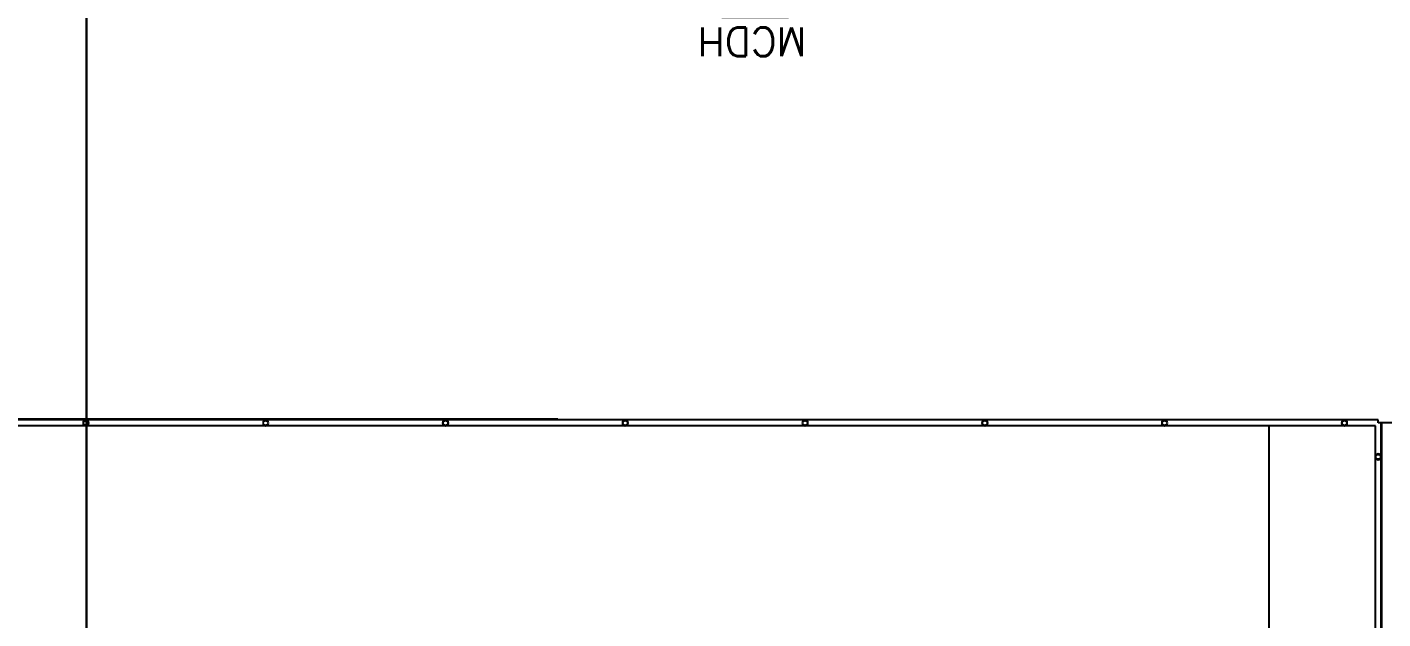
# Model space of a CAD drawing. Header units: millimetres. Extents: x -107267 to 109426, y -98906 to 83910.
# Drawn here: x -438 to 9564, y -20575 to -16213 of the extents above; entities that cross this region are included whole.
import ezdxf

# ---------------------------------------------------------------- set-up
doc = ezdxf.new("R2010")
doc.units = ezdxf.units.MM
for name, color, linetype in [('00 - Zona de proteção 2d', 4, 'Continuous'), ('Left View-MISC', 7, 'Continuous'), ('Left View-STEEL', 9, 'Continuous'), ('Top (Plan) View-MISC', 7, 'Continuous'), ('Top (Plan) View-STEEL', 9, 'Continuous')]:
    doc.layers.add(name, color=color, linetype=linetype)
doc.layers.add('00_m3g_spda_ater_cabo50', color=1, linetype='Continuous', lineweight=9)
doc.styles.add('PDR2.0', font='romans.shx', dxfattribs={"height": 2})

# ---------------------------------------------------------------- blocks, each defined once
blk = doc.blocks.new('*U24')
at = {"lineweight": 9, "style": 'PDR2.0'}
blk.add_text('MCDH', height=1.7, dxfattribs=at).set_placement((-3.015, 1.248))
at = {"color": 255, "lineweight": 0}
blk.add_wipeout([(-2.085, 0.773), (-2.085, -0.773), (-0.773, -0.773), (-0.773, -2.085), (0.773, -2.085), (0.773, -0.773), (2.085, -0.773), (2.085, 0.773)], dxfattribs=at)
at = {"lineweight": 9}
blk.add_lwpolyline([(-0.656, -0.656), (-0.656, -1.968), (0.656, -1.968), (0.656, -0.656), (1.968, -0.656), (1.968, 0.656), (0.656, 0.656), (-0.656, 0.656), (-1.968, 0.656), (-1.968, -0.656)], close=True, dxfattribs=at)
blk = doc.blocks.new('*U354')
at = {"layer": 'Top (Plan) View-MISC', "color": 0, "linetype": 'ByBlock', "lineweight": -2}
blk.add_line((26316, -19131), (9529, -19131), dxfattribs=at)
blk = doc.blocks.new('*U1087')
at = {"layer": 'Top (Plan) View-MISC', "color": 0, "linetype": 'ByBlock', "lineweight": -2}
for p, q in [((8724, -22090), (8724, -19152)), ((9535, -19131), (9535, -19131))]:
    blk.add_line(p, q, dxfattribs=at)
blk = doc.blocks.new('*U1092')
at = {"layer": 'Top (Plan) View-STEEL', "color": 0, "linetype": 'ByBlock', "lineweight": -2}
for p, q in [((9508, -25248), (9508, -19152)), ((9550, -19131), (9529, -19131)), ((9550, -25269), (9550, -19131)), ((9550, -19131), (9555, -19131)), ((9555, -25269), (9555, -19131)), ((9527, -25269), (9550, -25269)), ((9555, -25269), (9550, -25269))]:
    blk.add_line(p, q, dxfattribs=at)
for centre, start, end in [((9529, -19381), 90.4881, 269.5119), ((9529, -19381), 270.4881, 89.5119), ((9529, -20790), 90.4881, 269.5119), ((9529, -20790), 270.4881, 89.5119), ((9529, -22200), 90.4881, 269.5119), ((9529, -22200), 270.4881, 89.5119), ((9529, -23609), 90.4881, 269.5119), ((9529, -23609), 270.4881, 89.5119), ((9529, -25019), 90.4881, 269.5119), ((9529, -25019), 270.4881, 89.5119)]:
    blk.add_arc(centre, 21.2, start, end, dxfattribs=at)
at = {"layer": 'Top (Plan) View-STEEL', "color": 0, "linetype": 'ByBlock', "lineweight": -2, "extrusion": (0, 0, -1)}
for centre, start, end in [((-9529, -19381), 270.5749, 89.4251), ((-9529, -19381), 90.5749, 269.4251), ((-9529, -20790), 270.5749, 89.4251), ((-9529, -20790), 90.5749, 269.4251), ((-9529, -22200), 270.5749, 89.4251), ((-9529, -22200), 90.5749, 269.4251), ((-9529, -23609), 270.5749, 89.4251), ((-9529, -23609), 90.5749, 269.4251), ((-9529, -25019), 270.5749, 89.4251), ((-9529, -25019), 90.5749, 269.4251)]:
    blk.add_arc(centre, 18, start, end, dxfattribs=at)
blk = doc.blocks.new('*U1093')
at = {"layer": 'Top (Plan) View-STEEL', "color": 0, "linetype": 'ByBlock', "lineweight": -2}
for p, q in [((3477, -19104), (-1581, -19104)), ((9529, -19109), (-1581, -19109)), ((9508, -19152), (-1581, -19152)), ((9529, -19131), (9529, -19109))]:
    blk.add_line(p, q, dxfattribs=at)
for centre, start, end in [((-5, -19131), 3.862, 176.138), ((-5, -19131), 183.862, 356.138), ((1321, -19131), 3.862, 176.138), ((1321, -19131), 183.862, 356.138), ((2648, -19131), 3.862, 176.138), ((2648, -19131), 183.862, 356.138), ((3974, -19131), 3.862, 176.138), ((3974, -19131), 183.862, 356.138), ((5301, -19131), 3.862, 176.138), ((5301, -19131), 183.862, 356.138), ((6627, -19131), 3.862, 176.138), ((6627, -19131), 183.862, 356.138), ((7953, -19131), 3.862, 176.138), ((7953, -19131), 183.862, 356.138), ((9280, -19131), 3.862, 176.138), ((9280, -19131), 183.862, 356.138)]:
    blk.add_arc(centre, 21.2, start, end, dxfattribs=at)
at = {"layer": 'Top (Plan) View-STEEL', "color": 0, "linetype": 'ByBlock', "lineweight": -2, "extrusion": (0, 0, -1)}
for centre, start, end in [((5, -19131), 4.55, 175.45), ((5, -19131), 184.55, 355.45), ((-1321, -19131), 4.55, 175.45), ((-1321, -19131), 184.55, 355.45), ((-2648, -19131), 4.55, 175.45), ((-2648, -19131), 184.55, 355.45), ((-3974, -19131), 4.55, 175.45), ((-3974, -19131), 184.55, 355.45), ((-5301, -19131), 4.55, 175.45), ((-5301, -19131), 184.55, 355.45), ((-6627, -19131), 4.55, 175.45), ((-6627, -19131), 184.55, 355.45), ((-7953, -19131), 4.55, 175.45), ((-7953, -19131), 184.55, 355.45), ((-9280, -19131), 4.55, 175.45), ((-9280, -19131), 184.55, 355.45)]:
    blk.add_arc(centre, 18, start, end, dxfattribs=at)
blk = doc.blocks.new('*U2006')
at = {"layer": 'Left View-MISC', "color": 0, "linetype": 'ByBlock', "lineweight": -2}
for p, q in [((0, -19131), (0, 4665)), ((0, -19131, -100), (0, 4665, -100)), ((0, -19131), (0, -19131, -100))]:
    blk.add_line(p, q, dxfattribs=at)
blk = doc.blocks.new('*U2098')
at = {"layer": 'Left View-MISC', "color": 0, "linetype": 'ByBlock', "lineweight": -2}
for p, q in [((0, -19131, -454), (0, -20178, -454)), ((0, -19131, -160), (0, -19131, -454)), ((0, -20779, 221), (0, -19351, 221)), ((0, -20178, -454), (0, -25260, -1375)), ((0, -22288, -407), (0, -20779, 221)), ((0, -23806, -407), (0, -22288, -407)), ((0, -25267, -966), (0, -23806, -407)), ((0, -25260, -1375), (0, -25267, -966))]:
    blk.add_line(p, q, dxfattribs=at)
blk = doc.blocks.new('*U2099')
at = {"layer": 'Left View-MISC', "color": 0, "linetype": 'ByBlock', "lineweight": -2}
for p, q in [((0, -19131, -454), (0, -19131, -1280)), ((0, -19131, -1280), (0, -24738, -1280)), ((0, -20817, 221), (0, -20790, 221)), ((0, -22036, 221), (0, -21078, 221)), ((0, -22248, 221), (0, -22156, 221)), ((0, -25268, -1120), (0, -25268, -1120))]:
    blk.add_line(p, q, dxfattribs=at)
blk = doc.blocks.new('*U2108')
at = {"layer": 'Left View-STEEL', "color": 0, "linetype": 'ByBlock', "lineweight": -2}
for p, q in [((0, -19208, 530), (0, -19152, 529)), ((0, -19208, 572), (0, -19152, 571)), ((0, -19359, 531), (0, -19251, 530)), ((0, -19359, 573), (0, -19251, 572)), ((0, -19359, 573), (0, -19359, 573)), ((0, -19359, 221), (0, -19359, 241)), ((0, -19359, 341), (0, -19359, 531)), ((0, -20508, 541), (0, -19402, 531)), ((0, -20508, 583), (0, -19402, 574)), ((0, -20688, 542), (0, -20551, 541)), ((0, -20688, 585), (0, -20551, 583)), ((0, -20748, 543), (0, -20730, 543)), ((0, -20748, 585), (0, -20730, 585)), ((0, -20811, 586), (0, -20790, 585)), ((0, -20989, 587), (0, -20790, 585)), ((0, -20811, 221), (0, -20811, 224)), ((0, -20811, 341), (0, -20811, 543)), ((0, -20989, 545), (0, -20811, 543)), ((0, -21263, 547), (0, -21031, 545)), ((0, -21163, 589), (0, -21031, 587)), ((0, -21846, 594), (0, -21271, 590)), ((0, -21943, 553), (0, -21371, 548)), ((0, -22016, 596), (0, -21952, 595)), ((0, -22179, 555), (0, -22078, 554)), ((0, -22269, 598), (0, -22078, 596)), ((0, -22221, 598), (0, -22179, 597)), ((0, -22179, 341), (0, -22179, 453)), ((0, -22179, 499), (0, -22179, 555)), ((0, -22221, 341), (0, -22221, 434)), ((0, -22221, 481), (0, -22221, 555)), ((0, -22269, 556), (0, -22221, 555)), ((0, -22516, 558), (0, -22331, 556)), ((0, -22516, 600), (0, -22331, 599)), ((0, -22516, 29), (0, -22336, 27)), ((0, -22516, 71), (0, -22336, 70)), ((0, -23534, 566), (0, -22559, 558)), ((0, -23534, 609), (0, -22559, 601)), ((0, -23534, 38), (0, -22559, 29)), ((0, -23534, 80), (0, -22559, 72)), ((0, -23588, 567), (0, -23577, 567)), ((0, -23900, 612), (0, -23577, 609)), ((0, -23588, 38), (0, -23577, 38)), ((0, -23588, 80), (0, -23577, 80)), ((0, -23631, 610), (0, -23588, 609)), ((0, -23588, -407), (0, -23588, -387)), ((0, -23588, -287), (0, -23588, 38)), ((0, -23588, 80), (0, -23588, 122)), ((0, -23588, 165), (0, -23588, 418)), ((0, -23588, 460), (0, -23588, 567)), ((0, -23631, -407), (0, -23631, -387)), ((0, -23631, -287), (0, -23631, 38)), ((0, -23631, 81), (0, -23631, 122)), ((0, -23631, 165), (0, -23631, 418)), ((0, -23631, 460), (0, -23631, 567)), ((0, -24008, 570), (0, -23631, 567)), ((0, -23748, 39), (0, -23631, 38)), ((0, -23748, 82), (0, -23631, 81)), ((0, -24012, 42), (0, -23790, 40)), ((0, -23904, 83), (0, -23790, 82)), ((0, -24007, -467), (0, -23965, -468)), ((0, -25269, 624), (0, -24016, 613)), ((0, -24784, 91), (0, -24060, 84)), ((0, -24998, -359), (0, -24060, -367)), ((0, -24998, 579), (0, -24124, 571)), ((0, -24913, 49), (0, -24128, 43)), ((0, -24998, -459), (0, -24280, -465)), ((0, -24998, 92), (0, -24920, 92)), ((0, -24998, -479), (0, -25012, -479)), ((0, -25040, 622), (0, -24998, 621)), ((0, -24998, -479), (0, -24998, -336)), ((0, -24998, -290), (0, -24998, 22)), ((0, -24998, 92), (0, -24998, 191)), ((0, -24998, 237), (0, -24998, 579)), ((0, -25040, 221), (0, -25040, 579)), ((0, -25248, 581), (0, -25040, 579)), ((0, -25248, 52), (0, -25055, 51)), ((0, -25248, 95), (0, -25055, 93)), ((0, -25248, -457), (0, -25055, -458)), ((0, -25056, -358), (0, -25055, -358)), ((0, -25248, -357), (0, -25172, -357)), ((0, -25269, 623), (0, -25269, 624))]:
    blk.add_line(p, q, dxfattribs=at)
blk = doc.blocks.new('*U2109')
at = {"layer": 'Left View-STEEL', "color": 0, "linetype": 'ByBlock', "lineweight": -2}
for p, q in [((0, -19109, -509), (0, -19104, -509)), ((0, -19104, 241), (0, -19109, 241)), ((0, -19104, -509), (0, -19104, -100)), ((0, -19104), (0, -19104, 241)), ((0, -19109, 341), (0, -19104, 341)), ((0, -19104, 341), (0, -19104, 241)), ((0, -19109, -512), (0, -19109, -492)), ((0, -19109, -422), (0, -19109, -402)), ((0, -19109, -333), (0, -19109, -313)), ((0, -19109, -243), (0, -19109, -223)), ((0, -19109, -154), (0, -19109, -134)), ((0, -19109, 25), (0, -19109, 45)), ((0, -19109, 115), (0, -19109, 135)), ((0, -19109, 204), (0, -19109, 224)), ((0, -19109, 341), (0, -19109, 754)), ((0, -19109, 771), (0, -19109, 1283)), ((0, -19109, 1300), (0, -19109, 1304)), ((0, -19109, 1283), (0, -19109, 1300)), ((0, -19109, 754), (0, -19109, 771)), ((0, -19109, -492), (0, -19109, -422)), ((0, -19109, -402), (0, -19109, -333)), ((0, -19109, -313), (0, -19109, -243)), ((0, -19109, -223), (0, -19109, -154)), ((0, -19109, -134), (0, -19109, -100)), ((0, -19109), (0, -19109, 25)), ((0, -19109, 45), (0, -19109, 115)), ((0, -19109, 135), (0, -19109, 204)), ((0, -19109, 224), (0, -19109, 241)), ((0, -19109, 241), (0, -19109, 341)), ((0, -19152, 221), (0, -19152, 241)), ((0, -19152, 341), (0, -19152, 750)), ((0, -19152, 792), (0, -19152, 1279))]:
    blk.add_line(p, q, dxfattribs=at)
at = {"layer": 'Left View-STEEL', "color": 0, "linetype": 'ByBlock', "lineweight": -2, "extrusion": (-1, 0, 0)}
for centre, major_axis, ratio, start_param, end_param in [((0, -19131, 1300), (0, 0, -21.2), 0.997729, -3.141593, 0.095343), ((0, -19131, 771), (0, 0, -21.2), 0.997729, -3.141593, 0.067405), ((0, -19131, -512), (0, 21.2), 0.067508, -1.570764, 1.570764), ((0, -19131, -422), (0, 21.2), 0.067508, -1.570764, 1.570764), ((0, -19131, -333), (0, 21.2), 0.067508, -1.570764, 1.570764), ((0, -19131, -243), (0, 21.2), 0.067508, -1.570764, 1.570764), ((0, -19131, -154), (0, 21.2), 0.067508, -1.570764, 1.570764), ((0, -19131, 25), (0, 21.2), 0.067508, -1.570764, 1.570764), ((0, -19131, 115), (0, 21.2), 0.067508, -1.570764, 1.570764), ((0, -19131, 204), (0, 21.2), 0.067508, -1.570764, 1.570764), ((0, -19131, 771), (0, 0, -21.2), 0.997729, 3.074187, 3.141593)]:
    blk.add_ellipse(centre, major_axis=major_axis, ratio=ratio, start_param=start_param, end_param=end_param, dxfattribs=at)
at = {"layer": 'Left View-STEEL', "color": 0, "linetype": 'ByBlock', "lineweight": -2, "extrusion": (1, 0, 0)}
for centre, major_axis, ratio, start_param, end_param in [((0, -19131, 1304), (0, -21.2), 0.067508, -3.141593, -2.91969), ((0, -19131, -512), (0, -18), 0.067508, -4.712351, -1.570834), ((0, -19131, -422), (0, -18), 0.067508, -4.712351, -1.570834), ((0, -19131, -333), (0, -18), 0.067508, -4.712351, -1.570834), ((0, -19131, -243), (0, -18), 0.067508, -4.712351, -1.570834), ((0, -19131, -154), (0, -18), 0.067508, -4.712351, -1.570834), ((0, -19131, 25), (0, -18), 0.067508, -4.712351, -1.570834), ((0, -19131, 115), (0, -18), 0.067508, -4.712351, -1.570834), ((0, -19131, 204), (0, -18), 0.067508, -4.712351, -1.570834), ((0, -19131, 1300), (0, 0, -18), 0.997729, 0, 3.141593), ((0, -19131, 771), (0, 0, -18), 0.997729, 0, 3.141593)]:
    blk.add_ellipse(centre, major_axis=major_axis, ratio=ratio, start_param=start_param, end_param=end_param, dxfattribs=at)
blk = doc.blocks.new('*U2129')
at = {"layer": 'Left View-STEEL', "color": 0, "linetype": 'ByBlock', "lineweight": -2}
for p, q in [((0, -19131, 1321), (0, -19131, 1300)), ((0, -19131, 1300), (0, -19131, 1279)), ((0, -19208, 1279), (0, -19131, 1279)), ((0, -19208, 1321), (0, -19131, 1321)), ((0, -19131, 792), (0, -19131, 771)), ((0, -19131, 771), (0, -19131, 750)), ((0, -19208, 750), (0, -19131, 750)), ((0, -19208, 792), (0, -19131, 792)), ((0, -19203, 241), (0, -19131, 241)), ((0, -19131, 241), (0, -19131, 341)), ((0, -19203, 341), (0, -19131, 341)), ((0, -19359, 1279), (0, -19251, 1279)), ((0, -19359, 1321), (0, -19251, 1321)), ((0, -19359, 750), (0, -19251, 750)), ((0, -19359, 792), (0, -19251, 792)), ((0, -19359, 241), (0, -19251, 241)), ((0, -19359, 341), (0, -19251, 341)), ((0, -19402, 1321), (0, -19359, 1321)), ((0, -19359, 221), (0, -19359, 750)), ((0, -19359, 792), (0, -19359, 1279)), ((0, -19402, 221), (0, -19402, 750)), ((0, -19402, 792), (0, -19402, 1279)), ((0, -20508, 1279), (0, -19402, 1279)), ((0, -20508, 1321), (0, -19402, 1321)), ((0, -20508, 750), (0, -19402, 750)), ((0, -20508, 792), (0, -19402, 792)), ((0, -20508, 241), (0, -19402, 241)), ((0, -20508, 341), (0, -19402, 341)), ((0, -20551, 1321), (0, -20508, 1321)), ((0, -20508, 221), (0, -20508, 750)), ((0, -20508, 792), (0, -20508, 1279)), ((0, -20551, 221), (0, -20551, 750)), ((0, -20551, 792), (0, -20551, 1279)), ((0, -20779, 1279), (0, -20551, 1279)), ((0, -20779, 1321), (0, -20551, 1321)), ((0, -20779, 750), (0, -20551, 750)), ((0, -20779, 792), (0, -20551, 792)), ((0, -20779, 241), (0, -20551, 241)), ((0, -20779, 341), (0, -20551, 341)), ((0, -20779, 1299), (0, -20779, 1300)), ((0, -20779, 1300), (0, -20779, 1321)), ((0, -20779, 341), (0, -20779, 241))]:
    blk.add_line(p, q, dxfattribs=at)
blk = doc.blocks.new('*U2130')
at = {"layer": 'Left View-MISC', "color": 0, "linetype": 'ByBlock', "lineweight": -2}
for p, q in [((0, -19351, -160), (0, -19131, -160)), ((0, -19131, 221), (0, -19351, 221)), ((0, -19131, -160), (0, -19131, -100)), ((0, -19131), (0, -19131, 221)), ((0, -19351, -160), (0, -19351, 221))]:
    blk.add_line(p, q, dxfattribs=at)
blk = doc.blocks.new('*U2131')
at = {"layer": 'Left View-STEEL', "color": 0, "linetype": 'ByBlock', "lineweight": -2}
for p, q in [((0, -19203, 361), (0, -19208, 361)), ((0, -19203, 241), (0, -19208, 241)), ((0, -19208, 341), (0, -19203, 341)), ((0, -19203, 361), (0, -19203, 341)), ((0, -19203, 341), (0, -19203, 241)), ((0, -19208, 1334), (0, -19208, 1340)), ((0, -19208, 1328), (0, -19208, 1334)), ((0, -19208, 1322), (0, -19208, 1328)), ((0, -19208, 222), (0, -19208, 241)), ((0, -19208, 342), (0, -19208, 771)), ((0, -19208, 772), (0, -19208, 1300)), ((0, -19208, 1301), (0, -19208, 1322)), ((0, -19208, 1301), (0, -19208, 1300)), ((0, -19208, 772), (0, -19208, 771)), ((0, -19208, 241), (0, -19208, 341)), ((0, -19208, 342), (0, -19208, 341)), ((0, -19251, 1334), (0, -19251, 1340)), ((0, -19251, 1328), (0, -19251, 1334)), ((0, -19251, 1322), (0, -19251, 1328)), ((0, -19251, 222), (0, -19251, 771)), ((0, -19251, 772), (0, -19251, 1300)), ((0, -19251, 1301), (0, -19251, 1322)), ((0, -19251, 1301), (0, -19251, 1300)), ((0, -19251, 772), (0, -19251, 771))]:
    blk.add_line(p, q, dxfattribs=at)
at = {"layer": 'Left View-STEEL', "color": 0, "linetype": 'ByBlock', "lineweight": -2, "extrusion": (-1, 0, 0)}
for centre, major_axis, ratio, start_param, end_param in [((0, -19230, 1340), (0, -21.2), 0.004619, -4.70777, -1.575415), ((0, -19230, 1334), (0, -21.2), 0.004619, -4.70777, -1.575415), ((0, -19230, 1328), (0, -21.2), 0.004619, -4.70777, -1.575415), ((0, -19230, 1322), (0, -21.2), 0.004619, -4.70777, -1.575415), ((0, -19230, 1300), (0, 0, -21.2), 0.999989, -3.141592653589793, 3.141592653589793), ((0, -19230, 771), (0, 0, -21.2), 0.999989, -3.141592653589793, 3.141592653589793), ((0, -19230, 1340), (0, -21.2), 0.004619, -1.566178, 1.566178), ((0, -19230, 1334), (0, -21.2), 0.004619, -1.566178, 1.566178), ((0, -19230, 1328), (0, -21.2), 0.004619, -1.566178, 1.566178), ((0, -19230, 1322), (0, -21.2), 0.004619, -1.566178, 1.566178)]:
    blk.add_ellipse(centre, major_axis=major_axis, ratio=ratio, start_param=start_param, end_param=end_param, dxfattribs=at)
at = {"layer": 'Left View-STEEL', "color": 0, "linetype": 'ByBlock', "lineweight": -2, "extrusion": (1, 0, 0)}
for centre, major_axis, ratio, start_param, end_param in [((0, -19230, 222), (0, 21.2), 0.004619, -3.141593, 0), ((0, -19230, 1340), (0, 18), 0.004619, -1.565357, 1.565357), ((0, -19230, 1334), (0, 18), 0.004619, -1.565357, 1.565357), ((0, -19230, 1328), (0, 18), 0.004619, -1.565357, 1.565357), ((0, -19230, 1322), (0, 18), 0.004619, -1.565357, 1.565357), ((0, -19230, 1300), (0, 0, -18), 0.999989, -3.141592653589793, 3.141592653589793), ((0, -19230, 771), (0, 0, -18), 0.999989, -3.141592653589793, 3.141592653589793), ((0, -19230, 1320), (0, 0, -21.2), 0.999989, 2.823755, 3.45943), ((0, -19230, 1340), (0, 18), 0.004619, -4.706949, -1.576236), ((0, -19230, 1334), (0, 18), 0.004619, -4.706949, -1.576236), ((0, -19230, 1328), (0, 18), 0.004619, -4.706949, -1.576236), ((0, -19230, 1322), (0, 18), 0.004619, -4.706949, -1.576236)]:
    blk.add_ellipse(centre, major_axis=major_axis, ratio=ratio, start_param=start_param, end_param=end_param, dxfattribs=at)

msp = doc.modelspace()

# ---------------------------------------------------------------- linework, layer by layer
at = {"layer": '00 - Zona de proteção 2d', "extrusion": (1, 0, 0)}
for centre in [(23910, 59941), (13600, 63347), (6552, 64751), (5291, 65003), (3265, 65263), (-20444, 64725), (-21190, 64596), (-38906, 59989)]:
    msp.add_circle(centre, 60000, dxfattribs=at)

# ---------------------------------------------------------------- block references
at = {"layer": 'Left View-MISC'}
for name in ['*U2006', '*U2098', '*U2099', '*U2130']:
    msp.add_blockref(name, (0, 0), dxfattribs=at)
at = {"layer": 'Top (Plan) View-MISC'}
for name in ['*U354', '*U1087', '*U1093', '*U2109', '*U2129', '*U2108', '*U2131', '*U1092']:
    msp.add_blockref(name, (0, 0), dxfattribs=at)

# ---------------------------------------------------------------- next in the draw order: block references
at = {"layer": '00_m3g_spda_ater_cabo50', "xscale": 125, "yscale": 125, "zscale": 125, "rotation": 180}
msp.add_blockref('*U24', (4933, -16059), dxfattribs=at)

doc.saveas('drawing.dxf')
